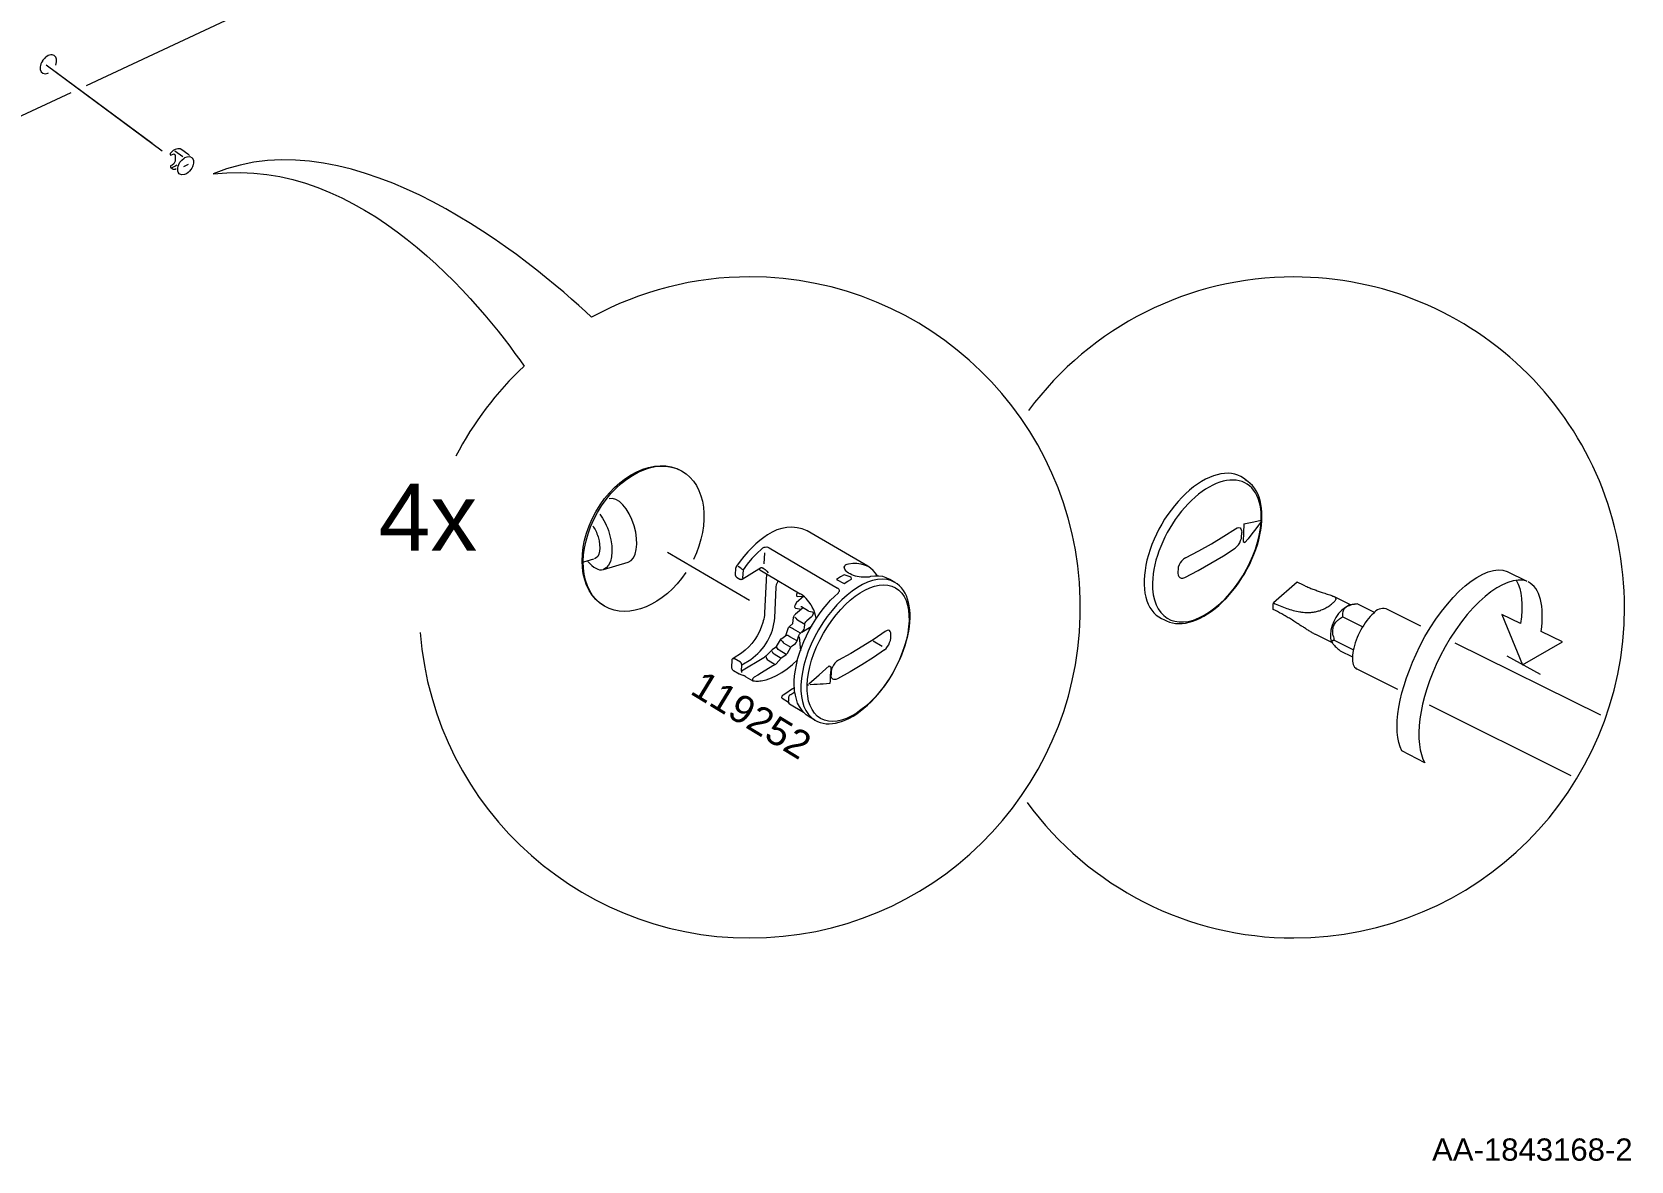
# Model space of a CAD drawing. Header units: metres. Extents: x -0.7 to 7.4, y 0 to 11.2.
# Drawn here: x -0.612 to -0.5031, y 0.3237 to 0.4006 of the extents above; entities that cross this region are included whole.
import ezdxf

# ---------------------------------------------------------------- set-up
doc = ezdxf.new("R2010")
doc.units = ezdxf.units.M
doc.header["$MEASUREMENT"] = 0
for name, color, linetype, lineweight in [('PDF8_Geometry_Num_Penna__1', 255, 'Continuous', 18), ('PDF8_Geometry_Num_Penna__7', 7, 'Continuous', 18), ('PDF8_Text_Num_Penna__7', 7, 'Continuous', 18)]:
    doc.layers.add(name, color=color, linetype=linetype, lineweight=lineweight)
doc.styles.add('GENERATED_STYLE_1', font='Arial.ttf')

msp = doc.modelspace()

# ---------------------------------------------------------------- linework, layer by layer
at = {"layer": 'PDF8_Geometry_Num_Penna__1', "color": 255, "linetype": 'Continuous', "lineweight": 18, "flags": 128}
msp.add_lwpolyline([(-0.603799699875476, 0.3930103630193476), (-0.610673574875476, 0.3980935380193476)], dxfattribs=at)
at = {"layer": 'PDF8_Geometry_Num_Penna__7', "color": 7, "linetype": 'Continuous', "lineweight": 18, "flags": 128}
for points in [[(-0.6082649140421427, 0.3969699760749032), (-0.5361052779310316, 0.4307244594082364), (-0.5360244918199204, 0.4306803621860144)], [(-0.611254740986587, 0.398644647463792), (-0.6112300465421427, 0.3986760446860143), (-0.6112085270976982, 0.3987074419082365)], [(-0.6031065620976983, 0.3924977416304588), (-0.6110049037643649, 0.3983383305193476)], [(-0.6109043620976983, 0.3977916307971254), (-0.610839803764365, 0.3978152669082365)], [(-0.6133471012643649, 0.3945923596860143), (-0.6093127345976982, 0.3964797207971254)], [(-0.6025650834865871, 0.3923187774637921), (-0.6025650834865871, 0.3922415191304587), (-0.6025153418199204, 0.3922083580193476), (-0.6023170807088093, 0.3923074885749032)], [(-0.6022452904310315, 0.3925061730193476), (-0.6016995432088094, 0.3921145896860143)], [(-0.6022341779310315, 0.3922305830193476), (-0.6022288862643649, 0.3918337080193476)], [(-0.6013578779310316, 0.3922909080193476), (-0.6017766251532538, 0.3925833607971254)], [(-0.602438083486587, 0.3915416080193477), (-0.602554147375476, 0.3914809302415699), (-0.6025485029310316, 0.3913705107971254), (-0.6025100501532538, 0.3913429941304588), (-0.6024327918199204, 0.3913154774637921), (-0.6023886945976982, 0.3912713802415699)], [(-0.602471279875476, 0.3913596452415699), (-0.6022451493199205, 0.3914697119082365)], [(-0.6013463068199204, 0.3915890919082365), (-0.6016539290421428, 0.3914119974637921)], [(-0.5334528829310317, 0.3648036630193476), (-0.5325543579310316, 0.365269682463792), (-0.5316812329310315, 0.3657632185749032), (-0.530848677375476, 0.3662687491304587), (-0.5300376412643649, 0.3667869796860143), (-0.5299236940421427, 0.3668494213526809), (-0.5298273857088094, 0.3668617685749032), (-0.529737427375476, 0.366836721352681), (-0.529673927375476, 0.3667728685749032), (-0.5296333579310316, 0.3666719741304587), (-0.5296234801532539, 0.3665322741304587)], [(-0.5294850854310316, 0.3671139341304587), (-0.5294953159865872, 0.3665064507971254), (-0.5295207159865871, 0.3659151952415698), (-0.5294205270976983, 0.365853106352681)], [(-0.5294852265421427, 0.3671141105193476), (-0.5289186654310315, 0.3672280577415699), (-0.5283838543199204, 0.3673550577415699)], [(-0.5282723765421427, 0.3672903230193476), (-0.5284738126532538, 0.3670250341304587), (-0.5286625487643648, 0.3667869091304587), (-0.5288389376532537, 0.3665576035749032), (-0.5290022737643649, 0.3663438202415699), (-0.5291948904310316, 0.3661028730193476), (-0.5294206682088093, 0.365853106352681)], [(-0.5283839954310315, 0.3673549166304587), (-0.5282725176532538, 0.3672903582971254)], [(-0.5300767995976982, 0.3654589830193476), (-0.5299490940421426, 0.3655725774637921), (-0.5298513745976983, 0.3656995774637921), (-0.529762827375476, 0.3658248135749032), (-0.5296982690421427, 0.3659768607971254), (-0.529648527375476, 0.3661278496860143), (-0.5296333579310315, 0.3662940080193476), (-0.5296234801532538, 0.3664206552415698), (-0.5296234801532538, 0.3665321330193476)], [(-0.5744006462643649, 0.3645285669082365), (-0.5737208434865871, 0.3647328252415698)], [(-0.5687100232088094, 0.3652005380193477), (-0.5631308426532537, 0.3619221741304587)], [(-0.5623012857088094, 0.3654251516304587), (-0.562636777375476, 0.3650967155193476), (-0.562963802375476, 0.3647562849637921), (-0.563281302375476, 0.3643802238526809), (-0.5635691690421427, 0.3639815849637921), (-0.5635973912643649, 0.3634249016304587)], [(-0.5623013915421426, 0.3654251163526809), (-0.5622258970976983, 0.3654847357971254), (-0.5621408776532538, 0.3655221302415699), (-0.5620544470976981, 0.3655344774637921), (-0.561959549875476, 0.3655464719082365), (-0.5618731193199205, 0.3655221302415699), (-0.5617905693199204, 0.3654847357971254), (-0.5571363720976983, 0.3627464746860143)], [(-0.5621054587643649, 0.365139366352681), (-0.5621453226532538, 0.3644006496860143)], [(-0.5334526359865871, 0.3648039099637921), (-0.5335895137643649, 0.3647026627415699), (-0.5337140443199205, 0.3645883627415699), (-0.533803649875476, 0.3644603044082365), (-0.5338823193199205, 0.3643234266304587), (-0.5339405276532537, 0.3641713794082365), (-0.5339571082088094, 0.3640069849637921), (-0.5339712193199204, 0.3638813960749032), (-0.5339712193199204, 0.363768859963792)], [(-0.5339710782088093, 0.3637688952415699), (-0.5339569670976982, 0.3636291952415699), (-0.533906519875476, 0.3635279480193476), (-0.5338278504310315, 0.3634633896860143), (-0.5337393032088094, 0.3634267007971254), (-0.5336253559865871, 0.3634267007971254), (-0.5334856559865871, 0.3634760896860143), (-0.5325783115421426, 0.3639445785749032), (-0.531720708764365, 0.3644352924637921), (-0.5308715726532538, 0.3649408230193476), (-0.5300767643199205, 0.3654590535749032)], [(-0.5730787879310316, 0.3640125235749032), (-0.5713893351532539, 0.3645198180193476)], [(-0.5640811907088092, 0.3636316294082365), (-0.5640572018199205, 0.3641166988526809)], [(-0.5640095415421427, 0.3634976091304588), (-0.5640095415421427, 0.363509956352681), (-0.5640324720976982, 0.363509956352681), (-0.5640324720976982, 0.3635223035749032), (-0.5640434082088093, 0.3635223035749032), (-0.5640434082088093, 0.3635342980193476), (-0.5640434082088093, 0.3635452341304587), (-0.5640571665421427, 0.3635452341304587), (-0.5640571665421427, 0.363557581352681), (-0.5640666915421427, 0.3635695757971254), (-0.5640666915421427, 0.3635822757971254), (-0.5640666915421427, 0.3635949757971254), (-0.5640811554310315, 0.3635949757971254), (-0.5640811554310315, 0.3636076757971254), (-0.5640811554310315, 0.3636196702415699), (-0.5640811554310315, 0.3636316646860143)], [(-0.5640096120976983, 0.3634975032971254), (-0.5637785426532538, 0.3633627421860143), (-0.5637630204310315, 0.3633627421860143), (-0.5637630204310315, 0.3633511005193477), (-0.5637407954310315, 0.3633511005193477), (-0.5637164537643649, 0.3633511005193477), (-0.5637164537643649, 0.3633387532971254), (-0.5636935232088093, 0.3633387532971254), (-0.5636787065421427, 0.3633511005193477), (-0.5636557759865871, 0.3633511005193477), (-0.5636458982088094, 0.3633627421860143), (-0.5636314343199205, 0.3633627421860143), (-0.5625043093199205, 0.3640548921860143)], [(-0.5637311998754759, 0.3641046338526809), (-0.5639100582088094, 0.3642139949637921)], [(-0.563569274875476, 0.3639816555193476), (-0.5636070220976982, 0.3640070555193476), (-0.5636458276532538, 0.364043038852681), (-0.5636934526532538, 0.3640786694082365), (-0.5637311998754759, 0.3641047749637921)], [(-0.5625044857088094, 0.3640550332971254), (-0.5624801440421427, 0.3640306916304588), (-0.5624568607088093, 0.3640070555193476), (-0.5624191134865871, 0.3639816555193476), (-0.5619827273754759, 0.3637167194082365)], [(-0.5625043798754761, 0.3640550332971254), (-0.5623865520976982, 0.3641287638526809)], [(-0.5623863051532538, 0.3641287991304588), (-0.5623704301532538, 0.3641287991304588), (-0.5623485579310317, 0.3641404407971254), (-0.562325627375476, 0.3641404407971254), (-0.5623012857088094, 0.3641404407971254), (-0.5622635384865872, 0.3641287991304588), (-0.5622257912643649, 0.3641164519082365), (-0.5621919245976983, 0.3640899935749032), (-0.5620691579310315, 0.3640070907971254), (-0.5619597968199205, 0.3638980824637921), (-0.5618599607088094, 0.3637739046860143)], [(-0.5619826215421427, 0.3637167194082365), (-0.5596821576532538, 0.3623574666304588)], [(-0.5566768437643649, 0.3636543482971254), (-0.5569407215421427, 0.3635100621860143), (-0.5571975437643649, 0.3633386121860143)], [(-0.5566768437643649, 0.3641645707971254), (-0.5566525020976982, 0.3642266596860143), (-0.5566295715421427, 0.3642714624637921), (-0.5565918243199205, 0.3643212041304587), (-0.5565431409865872, 0.3643451930193476), (-0.5564821104310316, 0.3643801180193476), (-0.5563985020976983, 0.3643924652415699)], [(-0.5562039804310316, 0.363484873852681), (-0.5566767026532538, 0.3636542071860143)], [(-0.5563824507088093, 0.3637628980193476), (-0.5564822868199205, 0.3638362757971254), (-0.556552842375476, 0.3638980119082365), (-0.5566015257088093, 0.3639696257971254), (-0.5566526784865872, 0.364030656352681), (-0.5566622034865871, 0.3640899230193476), (-0.5566766673754759, 0.3641647119082365)], [(-0.5563984668199204, 0.3643926416304587), (-0.5561042501532538, 0.3644427360749032), (-0.555829436264365, 0.3644427360749032), (-0.5555595612643649, 0.364406399963792), (-0.5553186140421427, 0.3643333749637921), (-0.555086486264365, 0.3642264832971254)], [(-0.556275664875476, 0.3637043016304587), (-0.5563825565421427, 0.3637628627415698)], [(-0.5555254829310315, 0.3634976091304588), (-0.5556690634865872, 0.363509956352681), (-0.5558013551532538, 0.3635342980193476), (-0.555923063486587, 0.363557581352681), (-0.5560458301532538, 0.3635949757971254), (-0.556155191264365, 0.3636436591304587), (-0.5562754884865871, 0.3637043369082365)], [(-0.5115585415421426, 0.3638673202415698), (-0.5102109304310315, 0.363211506352681)], [(-0.5571974732088093, 0.3633386827415698), (-0.5566866509865871, 0.3630494049637921), (-0.5564361787643649, 0.363219443852681), (-0.5561797093199204, 0.3633626716304587)], [(-0.5570125470976983, 0.3625522705193476), (-0.5570125470976983, 0.3626023649637921), (-0.5570270109865871, 0.3626365844082365), (-0.5570404165421428, 0.3626616316304587), (-0.5570647582088094, 0.3626993788526809), (-0.5570876887643649, 0.3627223094082365), (-0.5571363720976983, 0.3627466510749032)], [(-0.5570986954310316, 0.3624060441304587), (-0.557074353764365, 0.3624303857971254), (-0.5570648287643649, 0.362454727463792), (-0.5570500120976982, 0.3624801274637921), (-0.5570270815421428, 0.362504116352681), (-0.5570126176532538, 0.3625277524637921), (-0.5570126176532538, 0.3625524469082365)], [(-0.5561795329310316, 0.3633627421860143), (-0.5562038745976983, 0.3634848032971254)], [(-0.554890729875476, 0.3635224094082365), (-0.5549905659865871, 0.3634977149637921), (-0.5550865215421428, 0.3634977149637921), (-0.5551715409865872, 0.363485014963792), (-0.555281254875476, 0.363485014963792), (-0.5553881465421427, 0.363485014963792), (-0.5555253770976982, 0.3634977149637921)], [(-0.5535850287643649, 0.3633387885749031), (-0.5538171565421426, 0.3634485024637921), (-0.5540577509865872, 0.3635225857971254), (-0.5543244509865871, 0.3635575107971254), (-0.554602439875476, 0.3635575107971254), (-0.5548906593199204, 0.3635225857971254)], [(-0.5532348262643649, 0.3631344949637921), (-0.5535851345976982, 0.3633387532971254)], [(-0.5623328593199205, 0.3564311527415698), (-0.5619973676532538, 0.3565034721860143), (-0.5616435315421426, 0.3566276499637921), (-0.5612935759865871, 0.3567839305193476), (-0.5609273926532538, 0.356988188852681), (-0.5605770843199205, 0.3572450110749032), (-0.5602137232088094, 0.357535699963792), (-0.5598623565421427, 0.357851788852681), (-0.559853889875476, 0.3579085860749032), (-0.5597307704310316, 0.358308988852681), (-0.5595974204310316, 0.3587104499637921), (-0.559436553764365, 0.3590981527415698), (-0.5592566370976982, 0.3594974971860143), (-0.5590622565421427, 0.3598862582971254), (-0.5588460037643649, 0.3602637305193476), (-0.5586135232088093, 0.3606253277415699), (-0.5583704593199205, 0.3609883360749032), (-0.5581164593199205, 0.361326649963792), (-0.5578511704310316, 0.3616427388526809), (-0.5576095176532538, 0.3619210805193476), (-0.5573541065421427, 0.3621779027415699), (-0.5570986954310316, 0.3624061499637921)], [(-0.5599473759865872, 0.361729416352681), (-0.5600094648754761, 0.3616426330193476), (-0.5600422732088094, 0.3615576135749032), (-0.5600701426532538, 0.361473652463792), (-0.5600422732088094, 0.3614126219082365), (-0.5600094648754761, 0.3613766385749032), (-0.5595974204310317, 0.3613152552415698)], [(-0.559436694875476, 0.3621898619082365), (-0.5599475170976983, 0.3617294869082365)], [(-0.5598623565421427, 0.3624656282971254), (-0.5599096287643649, 0.3623830782971254), (-0.5599329120976982, 0.3622994699637921), (-0.5599329120976982, 0.3622260921860143), (-0.5599096287643649, 0.3621897560749032), (-0.5598623565421427, 0.3621643560749032), (-0.5594503120976982, 0.3622017505193476)], [(-0.5586028340421427, 0.3606870991304588), (-0.5586405812643649, 0.3608680741304587), (-0.5586892645976982, 0.3610479907971254), (-0.5587608784865871, 0.3612536602415699), (-0.5588593034865871, 0.3614480407971254), (-0.558915042375476, 0.3615577546860143), (-0.5589457340421427, 0.3615955019082365), (-0.5589527895976982, 0.3616198435749032), (-0.5590000618199205, 0.3617045102415698), (-0.5590868451532537, 0.3618117546860143), (-0.5591863284865871, 0.3619331102415698), (-0.5592812257088093, 0.3620428241304587), (-0.559388117375476, 0.3621401907971254), (-0.559497478486587, 0.3622372046860143), (-0.5595973145976982, 0.3623088185749032), (-0.5596823340421427, 0.3623575019082365)], [(-0.5595974204310316, 0.3614596471860143), (-0.5596214093199204, 0.3614737582971254), (-0.5596446926532538, 0.3614737582971254)], [(-0.5595121540421427, 0.3614126219082365), (-0.5595597790421427, 0.3613628802415699), (-0.559597526264365, 0.3613152552415698)], [(-0.5591095993199204, 0.3611721685749031), (-0.5595974909865872, 0.3614596824637921)], [(-0.5605053645976982, 0.3599830957971254), (-0.5604679701532538, 0.3600684680193477), (-0.5603984729310315, 0.3601397291304587), (-0.5601797507088093, 0.3603334041304587), (-0.560142003486587, 0.3607345124637921)], [(-0.5601418976532538, 0.3607346535749032), (-0.5601189670976983, 0.3608186146860143), (-0.5600699309865871, 0.3608916396860143), (-0.5600096059865871, 0.3609657230193477)], [(-0.5600423437643649, 0.3607563494082365), (-0.5599703770976983, 0.3606872049637921), (-0.5599096993199205, 0.360612768852681), (-0.5598539604310315, 0.360577843852681)], [(-0.5595974204310316, 0.3613153257971254), (-0.560009464875476, 0.3609657230193477)], [(-0.5598539957088093, 0.3605776321860143), (-0.5593650457088094, 0.3602872960749032), (-0.5593431734865871, 0.3603709044082365), (-0.5592955484865871, 0.3604545127415698), (-0.559233812375476, 0.3605151905193476)], [(-0.5588593034865871, 0.3611222152415698), (-0.5588215562643649, 0.3610978735749032), (-0.5587986257088093, 0.3610241430193476), (-0.5588215562643649, 0.3609398291304587), (-0.5588677701532537, 0.3608414041304587), (-0.5589298590421428, 0.3607719069082365), (-0.5592339534865871, 0.3605154374637921)], [(-0.5590866687643649, 0.3611721685749031), (-0.5588591270976982, 0.3611220741304588)], [(-0.5585892168199205, 0.3606626516304587), (-0.5586029751532539, 0.3606746460749032), (-0.5586029751532539, 0.3606869932971254)], [(-0.5586028340421427, 0.3606495635749032), (-0.5586028340421427, 0.3606626163526809), (-0.5586028340421427, 0.3606869580193476)], [(-0.510636944875476, 0.3603297705193476), (-0.5119203504310316, 0.3609457205193476), (-0.5105187643199204, 0.3575138982971254), (-0.5077967309865872, 0.3590805844082365), (-0.5092395920976983, 0.3597889621860143)], [(-0.5615961887643649, 0.358430591352681), (-0.5616194720976981, 0.3584679857971254), (-0.5616434609865871, 0.3585032635749032), (-0.5616194720976981, 0.3585272524637921), (-0.5615961887643649, 0.3585533580193476), (-0.5612836276532538, 0.3587724330193476), (-0.5610123415421426, 0.3592317496860143)], [(-0.5609419270976983, 0.3591842657971254), (-0.5609796743199205, 0.3592071963526809), (-0.5610124826532538, 0.3592318907971254), (-0.5609652104310315, 0.3592812796860143), (-0.5609274632088094, 0.3593154991304587), (-0.5606635854310316, 0.3595225796860143), (-0.5605055409865871, 0.3599829546860143)], [(-0.560374272375476, 0.3594363607971254), (-0.5604448279310316, 0.3594734024637921), (-0.560529847375476, 0.3595100913526809), (-0.5606018140421426, 0.3595224385749032), (-0.5606635501532538, 0.3595224385749032)], [(-0.5601417918199204, 0.3599589657971254), (-0.5602134057088094, 0.3599953019082365), (-0.5602889001532537, 0.3600305796860143), (-0.560374272375476, 0.3600556269082365), (-0.5603827390421426, 0.3601050157971254), (-0.5603982612643649, 0.3601395880193476)], [(-0.5598852518199204, 0.359159888852681), (-0.5603742018199205, 0.3594364666304588)], [(-0.559659262375476, 0.3596794246860143), (-0.560141862375476, 0.3599588246860143)], [(-0.5600094295976983, 0.3589775027415699), (-0.5599328768199204, 0.3590628749637921), (-0.5598852518199204, 0.359159888852681), (-0.559768482375476, 0.3595101971860143)], [(-0.5597686234865872, 0.3595100913526809), (-0.559716412375476, 0.3596067524637921), (-0.559659262375476, 0.3596794246860143), (-0.5595121540421426, 0.359802191352681)], [(-0.5597408951532538, 0.3594363607971254), (-0.5596689284865871, 0.3584799802415699)], [(-0.5595729729310315, 0.3597543546860143), (-0.5589298590421428, 0.3601395880193476)], [(-0.5595122951532537, 0.3598022266304587), (-0.5594502062643649, 0.3598738405193476), (-0.5594025812643649, 0.3599588599637921), (-0.559388117375476, 0.360030473852681), (-0.5593651868199204, 0.3602872960749032)], [(-0.5589299295976983, 0.360139693852681), (-0.5589055879310316, 0.3601516882971254)], [(-0.5589054820976982, 0.3601515471860143), (-0.5589150070976983, 0.3601395527415698), (-0.558929823764365, 0.3601395527415698)], [(-0.5535082290421427, 0.3595639957971254), (-0.5535177540421427, 0.359707576352681), (-0.5535544429310315, 0.359786951352681), (-0.5536020679310316, 0.3598462180193476), (-0.5536708595976982, 0.3598698541304587), (-0.553768226264365, 0.3598585652415698), (-0.5538895818199204, 0.3598000041304587), (-0.5546335901532538, 0.3592775402415698), (-0.555414287375476, 0.3587801235749032), (-0.5562306151532538, 0.3582939957971254), (-0.5570719901532538, 0.3578357374637921)], [(-0.5539431334865872, 0.3585336730193476), (-0.5538288334865872, 0.3586398591304587), (-0.5537314668199204, 0.3587590980193476), (-0.5536485640421427, 0.358887156352681), (-0.5535910612643649, 0.3590314424637921), (-0.5535413195976983, 0.3591845480193476), (-0.5535176834865871, 0.3593376535749032), (-0.5535081584865872, 0.3594561869082365), (-0.5535081584865872, 0.3595637841304587)], [(-0.5615960829310316, 0.3584305560749032), (-0.561557277375476, 0.3583709366304587), (-0.5615100051532538, 0.3583088477415698), (-0.5614489745976982, 0.3582622810749032)], [(-0.5614491157088093, 0.3582624574637921), (-0.5609651045976982, 0.3579830574637921), (-0.5609516990421427, 0.3579950519082365), (-0.5609273573754759, 0.3580186880193476)], [(-0.5611218790421426, 0.3585156460749032), (-0.5611839679310315, 0.3585657405193476), (-0.5612315929310315, 0.3586250071860143), (-0.561268987375476, 0.3586990905193476), (-0.5612834512643649, 0.3587724682971254)], [(-0.5606392084865872, 0.3582252394082365), (-0.5611218084865871, 0.3585155755193476)], [(-0.5609420329310316, 0.3591843363526809), (-0.5608958190421426, 0.3591099002415698), (-0.5608421968199204, 0.3590502807971254), (-0.5607864579310315, 0.3590005391304587)], [(-0.5609273926532538, 0.3580185469082365), (-0.5606391732088094, 0.3582252746860143)], [(-0.560786387375476, 0.3590003627415698), (-0.560313312375476, 0.358722373852681), (-0.5602660401532538, 0.3587724682971254), (-0.5602272345976983, 0.3588186821860143)], [(-0.5606393143199204, 0.3582250630193476), (-0.5605916893199204, 0.3582755102415699), (-0.5605394782088093, 0.3583206657971254), (-0.5603133476532538, 0.3587224796860143)], [(-0.5602271640421427, 0.3588186469082365), (-0.5600095001532538, 0.3589777496860143)], [(-0.553942992375476, 0.3585335319082365), (-0.5546940562643649, 0.358024826352681), (-0.555474753486587, 0.3575136513526809), (-0.5562886118199205, 0.3570409291304587), (-0.5571324562643649, 0.3565660902415698), (-0.5572619257088093, 0.3565177596860143), (-0.5573808118199204, 0.3565177596860143), (-0.5574651257088094, 0.3565438652415699), (-0.557521217375476, 0.3566130096860143), (-0.5575709590421426, 0.3567089652415699), (-0.5575815423754761, 0.3568409041304588)], [(-0.554716422375476, 0.3591604180193476), (-0.5541008251532538, 0.3587924707971254)], [(-0.5051852229310315, 0.3540924830193476), (-0.515084167375476, 0.3589918607971254)], [(-0.5115703595976983, 0.3581439241304588), (-0.5093016457088094, 0.3568869769082365)], [(-0.5643376954310315, 0.3573543016304587), (-0.5643207620976982, 0.3578390182971254)], [(-0.5642138351532537, 0.3571224560749032), (-0.564251582375476, 0.357135508852681), (-0.5642759240421427, 0.3571594977415698), (-0.5642829795976982, 0.3571951282971254), (-0.5643136712643648, 0.3572194699637921), (-0.5643207268199204, 0.3572568644082365), (-0.5643376601532538, 0.3572921421860143), (-0.5643376601532538, 0.357305194963792), (-0.5643376601532538, 0.3573309477415698), (-0.5643376601532538, 0.3573542310749032)], [(-0.564320797375476, 0.3578390535749032), (-0.564320797375476, 0.3578517535749032), (-0.5643133890421427, 0.3578612785749032), (-0.5643133890421427, 0.3578732730193476), (-0.5643133890421427, 0.3578849146860143), (-0.5643133890421427, 0.3578979674637921), (-0.5642978668199204, 0.3578979674637921), (-0.5642978668199204, 0.3579085507971254), (-0.5642830501532538, 0.3579085507971254), (-0.5642830501532538, 0.3579208980193476), (-0.5642830501532538, 0.3579357146860143), (-0.5642601195976982, 0.3579462980193476), (-0.5642516529310315, 0.3579582924637921)], [(-0.5638405609865872, 0.3568912807971254), (-0.564213799875476, 0.3571223502415699)], [(-0.5636556701532538, 0.3575219416304587), (-0.5636690757088093, 0.3575829721860143), (-0.5637068229310316, 0.3576563499637921), (-0.5637540951532538, 0.3577046805193476), (-0.564166492375476, 0.3579463332971254)], [(-0.5636691815421426, 0.3570859435749032), (-0.5636691815421426, 0.3570499602415698), (-0.5636691815421426, 0.3570009241304588)], [(-0.5613773254310316, 0.3575475885749032), (-0.5614489393199205, 0.3574978469082365), (-0.5615339587643648, 0.3574505746860143), (-0.5623097170976983, 0.3569760885749032)], [(-0.5620203687643649, 0.3581046599637921), (-0.5620069632088094, 0.358030223852681), (-0.5619730965421427, 0.3579462627415699), (-0.561921943764365, 0.3578848794082365), (-0.5618598548754761, 0.3578390182971254)], [(-0.5618599959865872, 0.3578390535749032), (-0.5613773959865871, 0.3575476591304588)], [(-0.5613772195976982, 0.3575476944082365), (-0.561339472375476, 0.3575709777415699), (-0.5613151307088093, 0.3575949666304588), (-0.5609651751532538, 0.3579830221860143)], [(-0.5600700720976982, 0.355982983852681), (-0.560079949875476, 0.3560680032971254), (-0.560079949875476, 0.3564207810749032), (-0.5600566665421427, 0.3567721477415698), (-0.5600093943199205, 0.3571478560749032), (-0.5599328415421427, 0.3575221532971254), (-0.559862285986587, 0.3578516477415699)], [(-0.5590990865421427, 0.3562232960749032), (-0.5583861226532538, 0.3568406571860143), (-0.5577017337643649, 0.3574541377415699)], [(-0.557604084875476, 0.3573948005193476), (-0.557604084875476, 0.3571834866304587), (-0.5576185487643649, 0.3569919282971254), (-0.5576316015421426, 0.356814833852681), (-0.5576316015421426, 0.3566391505193476), (-0.5576407737643648, 0.3564472394082365), (-0.5576552376532538, 0.3562482727415698), (-0.5578905404310316, 0.3562232255193477), (-0.5581138487643649, 0.3562115838526809), (-0.5583159904310316, 0.3561992366304588), (-0.5585191904310316, 0.3561872421860143), (-0.5587414404310316, 0.3561748949637921), (-0.5589922654310315, 0.3561646644082365)], [(-0.5577015926532539, 0.3574542082971254), (-0.5576042259865871, 0.3573949416304587)], [(-0.5570720254310315, 0.3578359491304587), (-0.5572159587643648, 0.3577406991304588), (-0.5573210865421426, 0.3576334546860143), (-0.557414219875476, 0.3575018685749032), (-0.5574879504310315, 0.3573713407971254), (-0.5575486282088093, 0.357217882463792), (-0.5575708532088093, 0.3570644241304587), (-0.5575708532088093, 0.3569458907971254), (-0.5575817893199204, 0.3568407630193476)], [(-0.521796117375476, 0.3572442349637921), (-0.5190102312643649, 0.3558595821860143)], [(-0.5638004501532538, 0.3568787219082365), (-0.5638163251532539, 0.3568787219082365), (-0.5638247918199205, 0.3568914219082365), (-0.5638406668199205, 0.3568914219082365)], [(-0.5633747884865871, 0.3567100941304587), (-0.5634030107088094, 0.3567245580193476), (-0.5634368773754761, 0.3567471357971254), (-0.5634502829310316, 0.3567471357971254), (-0.5634746245976983, 0.3567601885749032), (-0.5634880301532539, 0.3567721830193477), (-0.5635367134865872, 0.3567838246860143), (-0.5635691690421427, 0.3567961719082365), (-0.5636217329310316, 0.3568183969082365), (-0.5636933468199204, 0.356846266352681), (-0.5637540245976982, 0.3568572024637921), (-0.5638005912643649, 0.3568787219082365)], [(-0.5633747532088094, 0.3567100941304587), (-0.562905558764365, 0.3564310469082365), (-0.5628921532088094, 0.3564310469082365)], [(-0.5628216682088093, 0.3566746046860143), (-0.5628678820976982, 0.3566382685749032), (-0.5629056293199205, 0.3565895852415699), (-0.5629299709865871, 0.3565409019082365), (-0.5629299709865871, 0.3565035074637921), (-0.5629299709865871, 0.3564551769082365), (-0.5629056293199205, 0.3564311880193476)], [(-0.5628921179310317, 0.3564310469082365), (-0.5627986318199204, 0.356420816352681), (-0.5626987957088093, 0.3564059996860143), (-0.562613423486587, 0.3564059996860143), (-0.5625273457088094, 0.3564059996860143), (-0.5624328012643649, 0.356420816352681), (-0.5623329651532537, 0.3564310469082365)], [(-0.562309752375476, 0.3569760532971254), (-0.5625662218199204, 0.3568183616304587), (-0.5628216329310316, 0.3566747810749032)], [(-0.5604070454310315, 0.3548569171860143), (-0.5594647759865871, 0.354300233852681), (-0.5595974204310316, 0.3544681560749032), (-0.5597307704310316, 0.3546872310749031), (-0.559853889875476, 0.3549165366304587), (-0.5599329120976982, 0.3551723005193476), (-0.5600094648754761, 0.3554506421860143), (-0.5600567370976983, 0.355741683852681), (-0.5600701426532538, 0.355982983852681)], [(-0.5603449918199205, 0.3558150616304587), (-0.5600701779310316, 0.3559709894082365)], [(-0.5592337770976982, 0.3562016002415698), (-0.5591244159865871, 0.3561423335749032)], [(-0.5609031215421427, 0.3552447257971254), (-0.5609274632088094, 0.3552694202415698), (-0.5609274632088094, 0.3553195146860143), (-0.5609175854310315, 0.3553639646860143), (-0.5609031215421427, 0.3554003007971254), (-0.5608713715421427, 0.3554503952415698), (-0.5608336243199205, 0.3554856730193476)], [(-0.5609031920976982, 0.3552448669082365), (-0.5604823282088094, 0.3549887502415698), (-0.5604823282088094, 0.3549764030193476), (-0.5604823282088094, 0.3549651141304587), (-0.5604823282088094, 0.3549531196860143), (-0.5604823282088094, 0.3549411252415698), (-0.5604678643199205, 0.3549411252415698), (-0.5604678643199205, 0.3549287780193476), (-0.5604678643199205, 0.3549164307971254), (-0.5604583393199205, 0.3549069057971254), (-0.5604583393199205, 0.3548910307971254), (-0.5604445809865871, 0.3548910307971254), (-0.5604445809865871, 0.3548786835749032), (-0.5604301170976982, 0.3548786835749032), (-0.5604301170976982, 0.3548670419082365), (-0.5604071865421426, 0.3548670419082365), (-0.5604071865421426, 0.3548568113526809), (-0.5604301170976982, 0.3548786835749032), (-0.5604301170976982, 0.3549287780193476)], [(-0.560833694875476, 0.3554857082971254), (-0.5605916893199204, 0.355645163852681), (-0.5603450976532538, 0.3558152027415699)], [(-0.5604824693199204, 0.354988573852681), (-0.5604824693199204, 0.3550005682971254), (-0.5604824693199204, 0.3550136210749031), (-0.5604824693199204, 0.3550263210749032), (-0.5604676526532538, 0.3550379627415698), (-0.5604676526532538, 0.3550503099637921), (-0.5604676526532538, 0.3550626571860143)], [(-0.5604678290421427, 0.3550626219082365), (-0.5604583040421427, 0.3550735580193476), (-0.5604583040421427, 0.3550978996860143)], [(-0.5604300818199204, 0.3549286369082365), (-0.5604678290421427, 0.3549766146860143), (-0.5604678290421427, 0.3550263563526809), (-0.5604583040421427, 0.3550626924637921)], [(-0.5604581629310315, 0.3550626219082365), (-0.5604581629310315, 0.3550735580193476), (-0.5604581629310315, 0.3550859052415699), (-0.5604581629310315, 0.3550978996860143)], [(-0.5604581276532538, 0.3550981113526809), (-0.5604447220976982, 0.3553048391304587), (-0.5604447220976982, 0.3553418807971254), (-0.5604299054310315, 0.3553764530193476), (-0.5604203804310316, 0.3554142002415698), (-0.5604073276532539, 0.3554381891304588), (-0.5603826332088093, 0.3554734669082365), (-0.5603582915421427, 0.3554974557971254), (-0.5603205443199205, 0.355510861352681)], [(-0.5603207207088093, 0.355510861352681), (-0.5600423790421426, 0.355691836352681)], [(-0.5590770379310316, 0.3539831219082366), (-0.559271418486587, 0.3541175302415698), (-0.5594502768199204, 0.3542868635749032), (-0.5594647407088094, 0.3543002691304588)], [(-0.5586744832088093, 0.3537540280193476), (-0.5590770026532538, 0.3539829807971254)], [(-0.516865483486587, 0.3547939110749032), (-0.5072134834865871, 0.3499971916304587)], [(-0.5171525387643648, 0.3508424119082365), (-0.5187164026532538, 0.3516728507971254)]]:
    msp.add_lwpolyline(points, dxfattribs=at)
for points in [[(-0.585545354875476, 0.3597219696860143, 2.290340737695939), (-0.5631084744778098, 0.3839295931706442, 0.1260266565037017), (-0.573880404875476, 0.3811839113526809)], [(-0.544240509875476, 0.348157878852681, 0.2398418191479771), (-0.5260675154310317, 0.3389260371860142, 0.4142109595606706), (-0.5035673487643648, 0.361426203852681, 0.4142168391345246), (-0.5260675154310317, 0.3839263705193476, 0.2377309041994816), (-0.544132559875476, 0.3748409316304587)], [(-0.5544482407088093, 0.3635951169082365), (-0.554555132375476, 0.3637506919082365), (-0.5547121184865871, 0.3639330780193476), (-0.5548906240421427, 0.3640900641304587), (-0.5550864157088093, 0.3642265891304587), (-0.5592093295976982, 0.3666494669082365, 0.2657861625337137), (-0.5618977784865871, 0.3663700669082365), (-0.5621637729310316, 0.3661887391304587), (-0.5624325895976982, 0.365982011352681), (-0.5626989368199204, 0.3657505891304587), (-0.5629532895976982, 0.3655103474637921), (-0.5632337479310316, 0.3652196585749032), (-0.563512442375476, 0.3649032169082365), (-0.5637629145976982, 0.3645751335749032), (-0.5640193487643649, 0.3642265891304587), (-0.5640327543199204, 0.3642138891304587), (-0.5640327543199204, 0.3642022474637921), (-0.5640433376532538, 0.3641764946860143), (-0.5640570959865872, 0.3641645002415699), (-0.5640570959865872, 0.3641401585749032), (-0.5640570959865872, 0.3641165224637921)], [(-0.5619827979310316, 0.3637167194082365), (-0.5621069757088094, 0.361059949963792), (-0.5621069757088094, 0.3609883360749032), (-0.5621165007088094, 0.3608803860749032), (-0.5621299062643649, 0.3607562082971254), (-0.5621542479310316, 0.3606369694082365), (-0.5621919951532538, 0.3605152610749032), (-0.5622259676532537, 0.3603942935749032, -0.1704700064877548), (-0.5636691462643649, 0.3583207010749032), (-0.564251582375476, 0.3579583982971254), (-0.5642138351532537, 0.3579583982971254), (-0.5641665629310315, 0.3579464038526809)], [(-0.5616436020976983, 0.358503298852681), (-0.5620203687643649, 0.3581046599637921), (-0.5620923354310317, 0.3580559766304587), (-0.5621638787643649, 0.3580073991304588), (-0.5636691815421426, 0.3570859435749032), (-0.5636557407088093, 0.3575220827415699), (-0.5630489629310316, 0.3578850910749032, 0.2194708802869064), (-0.5614003970976982, 0.3607225885749032), (-0.5613066993199205, 0.3627965691304588), (-0.5612837687643649, 0.3629895385749032), (-0.5612082743199205, 0.3631698080193476), (-0.561174054875476, 0.363243891352681)], [(-0.5252744004310316, 0.3628742860749032, -0.007395982303500035), (-0.5258564837643649, 0.3631438082971254), (-0.5274535087643649, 0.3617348138526809, 0.006213324899239858), (-0.5270097143199204, 0.3615309082971254, 0.01851152391636616), (-0.5265620393199204, 0.3613594582971254, 0.02181633917638693), (-0.5261182448754761, 0.3612222277415698, 0.02740955940101347), (-0.5256698643199205, 0.3611290944082365, 0.01029955726715093), (-0.5254395004310316, 0.3610973444082365, 0.01469843882742584), (-0.5252052559865872, 0.3610832332971254, 0.01584122713491458), (-0.5249727754310316, 0.3610888777415699, 0.02057849511163364), (-0.5247374726532538, 0.3611128666304587, 0.02506541415978417), (-0.5244697143199204, 0.3611668416304587, 0.03061263714444925), (-0.5242072476532538, 0.3612532721860143, 0.03372416772842336), (-0.524048144875476, 0.3613199471860143, 0.01241596090868639), (-0.5238957448754761, 0.3613979110749031, 0.01042338006138442), (-0.5237588670976983, 0.3614765805193477, 0.009648322810384686), (-0.523632219875476, 0.3615615999637921, 0.01685524943118619), (-0.5235143920976982, 0.3616483832971254, 0.001174291619700203), (-0.5234152615421427, 0.3617295221860143, 0.008672982110185431), (-0.5233231865421426, 0.3618152471860143)], [(-0.5249868865421428, 0.3627536360749031, 0.005733736576963493), (-0.5247032532088094, 0.3626439221860143, -0.00182623256713892), (-0.5244263226532537, 0.3625416166304587, 1.374551559993858e-05), (-0.5241553893199192, 0.3624516582971254)], [(-0.5257153373754759, 0.3602698335749032, 0.004690646969976614), (-0.5260134345976981, 0.3604571585749032, 0.003223989332391069), (-0.526309062375476, 0.3606413085749031, 0.004902912307288398), (-0.5266039845976983, 0.3608169919082365, 0.009498483871037583), (-0.5268974957088094, 0.3609852669082365, 0.01078998289399326), (-0.5274834595976982, 0.3612939474637921, -0.07131515002285202), (-0.5274534734865871, 0.3617349196860143)], [(-0.520593109875476, 0.3610855969082365), (-0.5217735395976982, 0.3616624238526809), (-0.5222977673754761, 0.3615982182971254, 0.2673643559473178), (-0.5235844537643652, 0.3595631491304587, 0.1458321799148681), (-0.5235136512643649, 0.3591083832971254), (-0.5234476818199204, 0.3589961999637921)], [(-0.5222112309865871, 0.3616074610749032), (-0.5233510559865872, 0.3621736694082365, -0.05123501574413698), (-0.5232685059865887, 0.3621242805193456)], [(-0.5233978343199207, 0.3594938635749031, -0.02866711829833388), (-0.523423234319921, 0.3597030607971254, -0.03186060719360633), (-0.5234204120976977, 0.3599119052415698, -0.03849243351766089), (-0.5233928954310315, 0.360070302463792, -0.03917451950753489), (-0.5233399787643654, 0.3602209385749034, -0.04560439076080685), (-0.5232651898754762, 0.36035323024157, -0.04233079014559352), (-0.52317240931992, 0.360471410797125, -0.04206822269845491), (-0.5230418815421427, 0.3605938246860143, -0.03722404264906085), (-0.5228972426532538, 0.3606996580193476, -0.01052712842122984), (-0.5227462537643649, 0.3607892635749032), (-0.5213898232088093, 0.3601151052415699)], [(-0.5227224765421427, 0.3611953107971254, 0.0642043660650318), (-0.5227584598754748, 0.3610418524637919, 0.05822190022536714), (-0.5227584598754771, 0.3608873357971253)], [(-0.5174428748754759, 0.3601591319082365), (-0.519801899875476, 0.361326826352681, 0.2968309907829119), (-0.5206647237643649, 0.3610238607971254), (-0.5207758487643649, 0.3609190857971254), (-0.5208876793199204, 0.3608009052415698), (-0.5209977459865872, 0.3606756691304587), (-0.5211071070976983, 0.3605352635749032), (-0.5212150570976982, 0.3603870969082365), (-0.5213180682088093, 0.3602301107971254), (-0.5214179043199204, 0.3600685385749032), (-0.5215131543199205, 0.3599006163526809), (-0.5216024070976982, 0.359725991352681), (-0.5216888376532538, 0.3595471330193476), (-0.5217657432088093, 0.3593700385749032), (-0.5218352404310316, 0.3591890635749032), (-0.5218983876532538, 0.3590119691304587), (-0.5219520098754761, 0.3588345219082365), (-0.5219982237643649, 0.3586613080193476), (-0.5220349126532537, 0.3584930330193477), (-0.5220624293199204, 0.3583296969082365), (-0.5220811265421427, 0.3581751802415699), (-0.5220899459865872, 0.3580291302415698), (-0.5220892404310316, 0.3578887246860143), (-0.5220793626532538, 0.3577610191304588), (-0.5220585487643649, 0.3576460135749032), (-0.5220303265421427, 0.357539827463792), (-0.5219908154310315, 0.3574502219082366), (-0.5219446015421426, 0.3573719052415698), (-0.521888509875476, 0.3573087580193476), (-0.521825009875476, 0.357259016352681), (-0.5217960820976982, 0.3572441996860143)], [(-0.5250725762643649, 0.3598577891304587, 0.005936435301394356), (-0.5248510318199204, 0.3597290252415699, 0.02671972901970572), (-0.5246337207088093, 0.3596129613526809, 0.009300241924648895), (-0.5246119543199205, 0.3596008610749032), (-0.5234689543199205, 0.3590332416304587)], [(-0.5234253862643649, 0.3589641324637921, 0.0231796220818678), (-0.5233629445976983, 0.3588861685749032, 0.03523528329311051), (-0.5232539362643649, 0.3587761019082365, 0.01549839173783327), (-0.5231272890421427, 0.3586575685749033, 0.0008577562512125676), (-0.5229173157088094, 0.3584827671860143), (-0.5220882879310316, 0.3580717810749032)], [(-0.5233904612643645, 0.3591849713526795, -0.02585491203274848), (-0.5233255501532538, 0.3591959074637921), (-0.5220241529310315, 0.3585503241304587)]]:
    msp.add_lwpolyline(points, format="xyb", dxfattribs=at)
at = {"layer": 'PDF8_Geometry_Num_Penna__7', "color": 7, "linetype": 'Continuous', "lineweight": 18}
for centre, radius, start, end in [((-0.5630407402299763, 0.3613481775024008), 0.02259799843378252, 133.080308634825, 152.6925345929797), ((-0.5235560353554392, 0.3621155362622399), 0.0003728158489917366, 322.6451769011408, 334.9048597378166), ((-0.5232925483355648, 0.3620208558030736), 8.849750368911113e-05, 355.6957666857118, 35.92131968026774), ((-0.522005095630012, 0.3606709836791919), 0.0009259438968005629, 115.0786629906856, 122.9998482998797), ((-0.5217148696414379, 0.3599550057507589), 0.001695577686497418, 100.697908281052, 107.4238653438079), ((-0.5222752598781263, 0.3610220815568205), 0.0004788626160189269, 133.228526415983, 146.4067602855765), ((-0.5287580234615883, 0.3548025006360119), 0.006243724839552933, 56.2732032489162, 58.60106583140502)]:
    msp.add_arc(centre, radius, start, end, dxfattribs=at)
for centre, major_axis, ratio, start_param, end_param in [((-0.6108538964186798, 0.3984037821078988), (0.0004174069087395927, 0.000581220880528588), 0.652766921148621, 5.072400313040374, 10.1685009184704), ((-0.5324157394407544, 0.365523632623152), (0.00277636425465988, 0.004796523843070166), 0.5567253058653588, 6.160349754392151, 9.53604542607259), ((-0.5319953243991804, 0.3652676093752277), (0.002667092220180801, 0.004597603846718645), 0.5587952136957589, 5.460503793564872, 8.630048782927693), ((-0.5321164446898211, 0.3653415963688131), (0.002761772631318605, 0.004762938957059537), 0.5690268816639246, 3.122562859292302, 6.292910939117585), ((-0.5319923355740687, 0.3653011655909828), (0.002655861298692775, 0.004638739150744697), 0.5571150946644382, 2.346216020436538, 5.433607415139344), ((-0.5559471254528193, 0.3584397389475627), (0.002710331293264923, 0.004695681335447678), 0.5312524429523671, 6.282467654758524, 9.417927780055285), ((-0.5559260773996705, 0.3584275577324093), (0.002707714759471069, 0.004697572881889878), 0.5442607968805002, 3.125610831009251, 6.289603518532818)]:
    msp.add_ellipse(centre, major_axis=major_axis, ratio=ratio, start_param=start_param, end_param=end_param, dxfattribs=at)
msp.add_ellipse((-0.5557406525040519, 0.3583170568624771), major_axis=(0.002548868303003382, 0.00444677421157147), ratio=0.5298227348820237, dxfattribs=at)
for points in [[(-0.573880404875476, 0.381183911352681), (-0.5780181354310315, 0.3850528252415698), (-0.5899723632088092, 0.3950043335749031), (-0.5996479993199201, 0.3909378641304587)], [(-0.6022341779310315, 0.3925942969082366), (-0.6023939862643648, 0.3925336191304588), (-0.6025650834865872, 0.392318777463792), (-0.6025650834865871, 0.392318777463792)], [(-0.6023170807088093, 0.3923074885749032), (-0.6023170807088093, 0.3923074885749032), (-0.6022564029310314, 0.3922305830193477), (-0.6022341779310314, 0.3922305830193477)], [(-0.601925497375476, 0.3926493302415698), (-0.6019808834865871, 0.3926602663526809), (-0.6020743695976982, 0.3926549746860143), (-0.6022341779310314, 0.3925942969082367)], [(-0.6020468176532539, 0.391128011352681), (-0.6020524620976982, 0.3911943335749031), (-0.6021184315421428, 0.3916462419082364), (-0.6016224259865874, 0.3920156002415698)], [(-0.6017766251532538, 0.3925833607971254), (-0.6018761084865871, 0.3926602663526809), (-0.6019254973754767, 0.3926493302415698), (-0.6019254973754764, 0.3926493302415698)], [(-0.6016224259865871, 0.3920156002415698), (-0.6016224259865871, 0.3920156002415698), (-0.6012421315421427, 0.3922360863526809), (-0.6010713870976979, 0.3920431169082366)], [(-0.6012531029310315, 0.3921864857971254), (-0.6012749751532537, 0.3922249385749031), (-0.6013578779310316, 0.3922909080193477), (-0.6013578779310315, 0.3922909080193477)], [(-0.6010713870976983, 0.3920431169082365), (-0.6009002898754761, 0.3918501474637921), (-0.601016000986587, 0.3915026613526809), (-0.6010160009865869, 0.3915026613526809)], [(-0.5996479993199204, 0.3909378641304587), (-0.5896040632088093, 0.3921595335749031), (-0.5814838243199205, 0.3821706307971254), (-0.5784756882088096, 0.3778536891304587)], [(-0.6022288862643649, 0.3918337080193476), (-0.6022288862643649, 0.3918337080193476), (-0.6022564029310314, 0.3916241580193477), (-0.6024380834865869, 0.3915416080193477)], [(-0.6023886945976982, 0.3912713802415699), (-0.6023886945976982, 0.3912713802415699), (-0.602228886264365, 0.3912438635749032), (-0.6021516279310318, 0.391304541352681)], [(-0.6022451493199205, 0.3914697119082365), (-0.6022451493199205, 0.3914697119082365), (-0.6021460187643649, 0.3915691952415697), (-0.6020966298754764, 0.3915691952415697)], [(-0.6015839732088094, 0.3908965891304587), (-0.6019420426532538, 0.3907971057971255), (-0.6020411732088095, 0.3910616891304587), (-0.6020468176532541, 0.3911280113526809)], [(-0.6010160009865871, 0.391502661352681), (-0.6010160009865871, 0.391502661352681), (-0.6012255509865873, 0.3909957196860143), (-0.6015839732088095, 0.3908965891304588)], [(-0.5735893279310316, 0.3679445494082365), (-0.5721394112643648, 0.3704901938526809), (-0.5695253279310315, 0.3717347938526809), (-0.567751561264365, 0.3707237327415698)], [(-0.5734827890421427, 0.3678838716304588), (-0.5720321668199204, 0.3704295160749032), (-0.5694664140421427, 0.3717012799637921), (-0.5677515612643651, 0.3707237327415698)], [(-0.5677515965421427, 0.370723873852681), (-0.566069904875476, 0.3697660821860144), (-0.565746054875476, 0.3671258932971255), (-0.5669518493199205, 0.3646857294082366)], [(-0.5730019529310315, 0.3615063549637921), (-0.5747764251532537, 0.3625170632971254), (-0.5750388918199205, 0.3653996105193476), (-0.5735893279310318, 0.3679445494082366)], [(-0.5709885795976982, 0.3669867930193476), (-0.5713452379310315, 0.3681756541304587), (-0.5721033573754758, 0.3689993902415697), (-0.5726812073754758, 0.3688251180193476)], [(-0.5730019529310315, 0.3615063549637921), (-0.5747175112643649, 0.3624828438526809), (-0.5749323529310315, 0.3653385799637921), (-0.5734827890421428, 0.3678838716304588)], [(-0.5738024057088094, 0.3669790671860143), (-0.573656708486587, 0.3667843338526809), (-0.5735275918199203, 0.3665261005193476), (-0.5734390445976981, 0.3662308255193478)], [(-0.5733209698754761, 0.367767631352681), (-0.5730630893199204, 0.3674413119082365), (-0.5728334309865871, 0.3669946952415698), (-0.5726785615421427, 0.3664796396860143)], [(-0.5713893351532539, 0.3645198180193476), (-0.5708104268199204, 0.3646933846860143), (-0.5706312157088095, 0.3657982846860143), (-0.5709885795976983, 0.3669867930193476)], [(-0.5734390445976982, 0.3662308255193477), (-0.573221733486587, 0.3655065727415698), (-0.5733303890421426, 0.3648341782971254), (-0.5736828140421426, 0.3647283449637923)], [(-0.5726785615421427, 0.3664796396860143), (-0.5723222559865871, 0.3652911313526809), (-0.5725011143199205, 0.3641858785749032), (-0.5730786115421426, 0.3640126646860142)], [(-0.5741283018199205, 0.3645621513526809), (-0.573791046264365, 0.3641359957971254), (-0.5734054601532538, 0.3639140985749031), (-0.5730787879310318, 0.3640125235749032)], [(-0.5674617190421427, 0.3638056194082365), (-0.5689511468199204, 0.3615877055193476), (-0.5713440384865873, 0.360561474963792), (-0.5730020940421429, 0.3615062138526811)], [(-0.5174926165421426, 0.3587957869082365), (-0.5157311970976981, 0.3623062785749032), (-0.513008810986587, 0.3645111396860142), (-0.5115585415421426, 0.3638673202415697)], [(-0.5174926165421426, 0.3587957869082365), (-0.5157311970976981, 0.3623062785749032), (-0.513008810986587, 0.3645111396860142), (-0.5115585415421426, 0.3638673202415697)], [(-0.5102109304310315, 0.363211506352681), (-0.5116756637643649, 0.3637650146860142), (-0.5143804109865872, 0.3615686202415699), (-0.5161164304310316, 0.3581089285749032)], [(-0.5102109304310315, 0.363211506352681), (-0.5116756637643649, 0.3637650146860142), (-0.5143804109865872, 0.3615686202415699), (-0.5161164304310316, 0.3581089285749032)], [(-0.5252744004310316, 0.3628742860749032), (-0.5251780920976981, 0.3628298360749032), (-0.5250821365421424, 0.3627924416304587), (-0.5249868865421425, 0.362753636074903)], [(-0.510932219875476, 0.3632733482971254), (-0.5105589809865871, 0.3626270594082365), (-0.510460908764365, 0.3615803677415698), (-0.5106369448754762, 0.3603297705193476)], [(-0.5092395920976983, 0.3597889621860143), (-0.5090106393199204, 0.3615045205193476), (-0.5093083837643649, 0.3627575871860144), (-0.5101254170976983, 0.3631671621860144)], [(-0.5241553893199205, 0.3624516582971254), (-0.5240943587643649, 0.3624301388526809), (-0.5240319170976984, 0.3624107360749032), (-0.5239733559865873, 0.3623902749637921)], [(-0.5239733559865871, 0.3623902749637921), (-0.5239140893199205, 0.3623736944082366), (-0.5238562337643649, 0.3623532332971254), (-0.523798730986587, 0.3623373582971253)], [(-0.5237987309865871, 0.3623373582971254), (-0.5237426393199205, 0.3623168971860143), (-0.5236872532088094, 0.3623006694082366), (-0.5236346893199205, 0.36228267774157)], [(-0.5236346893199205, 0.3622826777415699), (-0.5235810670976984, 0.3622668027415699), (-0.523532383764365, 0.3622484582971255), (-0.5234868754310313, 0.3622318777415699)], [(-0.5234868754310316, 0.3622318777415698), (-0.5234410143199205, 0.3622135332971254), (-0.5233993865421427, 0.3621976582971254), (-0.5233626976532539, 0.3621800194082364)], [(-0.5232596865421427, 0.3618893305193476), (-0.5232773254310314, 0.3618667527415698), (-0.5232984920976983, 0.3618427638526809), (-0.5233231865421429, 0.3618152471860143)], [(-0.5232685059865871, 0.3621242805193476), (-0.5232483976532538, 0.3621080527415698), (-0.5232300532088094, 0.3620932360749032), (-0.5232208809865874, 0.362072774963792)], [(-0.5232043004310316, 0.362014213852681), (-0.5232050059865871, 0.3619955166304587), (-0.5232081809865872, 0.3619775249637921), (-0.5232184115421429, 0.3619574166304588)], [(-0.5225093987643649, 0.3614475469082365), (-0.5225439709865871, 0.3614228524637921), (-0.5225760737643649, 0.3613995691304588), (-0.5226032376532536, 0.3613709941304589)], [(-0.5222225904310316, 0.3615727830193476), (-0.5222836209865871, 0.3615544385749031), (-0.522344298764365, 0.3615339774637921), (-0.5223975682088093, 0.3615096357971255)], [(-0.5217608043199204, 0.3616637996860143), (-0.5218511154310316, 0.3616503941304587), (-0.5219417793199206, 0.361638752463792), (-0.5220296209865875, 0.361621113574903)], [(-0.522758459875476, 0.3608873357971254), (-0.5227563432088094, 0.3608527635749031), (-0.522750345986587, 0.360822777463792), (-0.5227461126532535, 0.360789263574903)], [(-0.5226741459865871, 0.3612870330193476), (-0.5226928432088093, 0.3612588107971255), (-0.5227080126532537, 0.3612281191304588), (-0.5227224765421428, 0.3611953107971255)], [(-0.5257153373754759, 0.3602698335749032), (-0.5256458401532538, 0.3602215030193476), (-0.5255749318199203, 0.3601781113526809), (-0.5255050818199202, 0.3601318974637919)], [(-0.5252912984865871, 0.3599953724637921), (-0.5252175679310316, 0.3599505696860143), (-0.5251477179310314, 0.3599032974637921), (-0.5250725762643644, 0.3598577891304589)], [(-0.5233978343199205, 0.3594938635749031), (-0.5233798426532538, 0.3593926163526809), (-0.5233516204310315, 0.3592959552415699), (-0.5233255148754759, 0.3591957663526809)], [(-0.5234726584865871, 0.3591267630193476), (-0.5234793612643649, 0.359115121352681), (-0.5234814779310316, 0.359100657463792), (-0.5234800668199207, 0.3590854880193476)], [(-0.5234800668199204, 0.3590854880193476), (-0.5234793612643649, 0.3590696130193477), (-0.5234737168199206, 0.359051621352681), (-0.523465250153254, 0.3590322185749031)], [(-0.5234419668199204, 0.3591609824637921), (-0.5234550195976982, 0.3591521630193476), (-0.5234677195976982, 0.3591398157971253), (-0.523472658486587, 0.3591267630193475)], [(-0.5234652501532537, 0.3590322185749032), (-0.5234560779310315, 0.3590110519082365), (-0.5234426723754759, 0.3589891796860143), (-0.5234253862643649, 0.3589641324637922)], [(-0.523390461264365, 0.359184971352681), (-0.5234102168199205, 0.3591796796860143), (-0.5234275029310316, 0.3591715657971253), (-0.5234419668199205, 0.3591609824637921)], [(-0.5187164026532538, 0.3516728507971254), (-0.519449474875476, 0.3530109369082365), (-0.5189629943199205, 0.3558642035749032), (-0.5174926165421427, 0.3587957869082366)], [(-0.5187164026532538, 0.3516728507971254), (-0.519449474875476, 0.3530109369082365), (-0.5189629943199205, 0.3558642035749032), (-0.5174926165421427, 0.3587957869082366)], [(-0.5161164304310316, 0.3581089285749032), (-0.5176143248754761, 0.3551233702415699), (-0.5179395859865871, 0.3521445146860144), (-0.5171525387643646, 0.3508424119082366)], [(-0.5161164304310316, 0.3581089285749032), (-0.5176143248754761, 0.3551233702415699), (-0.5179395859865871, 0.3521445146860144), (-0.5171525387643646, 0.3508424119082366)]]:
    msp.add_open_spline(points, degree=3, dxfattribs=at)

# ---------------------------------------------------------------- texts
at = {"layer": 'PDF8_Text_Num_Penna__7', "color": 7, "linetype": 'Continuous', "lineweight": 18, "attachment_point": 7, "style": 'GENERATED_STYLE_1'}
for s, insert, char_height in [('\\A1;4x', (-0.5883729040421426, 0.3652988260064663), 0.004545458984375), ('\\A1;AA-1843168-2', (-0.5166667284865871, 0.3237414904993707), 0.001515152994791667)]:
    msp.add_mtext(s, dxfattribs=dict(at, insert=insert, char_height=char_height))
at = {"layer": 'PDF8_Text_Num_Penna__7', "color": 7, "linetype": 'Continuous', "lineweight": 18, "insert": (-0.5672692187748994, 0.3555717468615027), "char_height": 0.00189382519621829, "attachment_point": 7, "rotation": 328.6566662015524, "style": 'GENERATED_STYLE_1'}
msp.add_mtext('\\A1;119252', dxfattribs=at)

doc.saveas('drawing.dxf')
